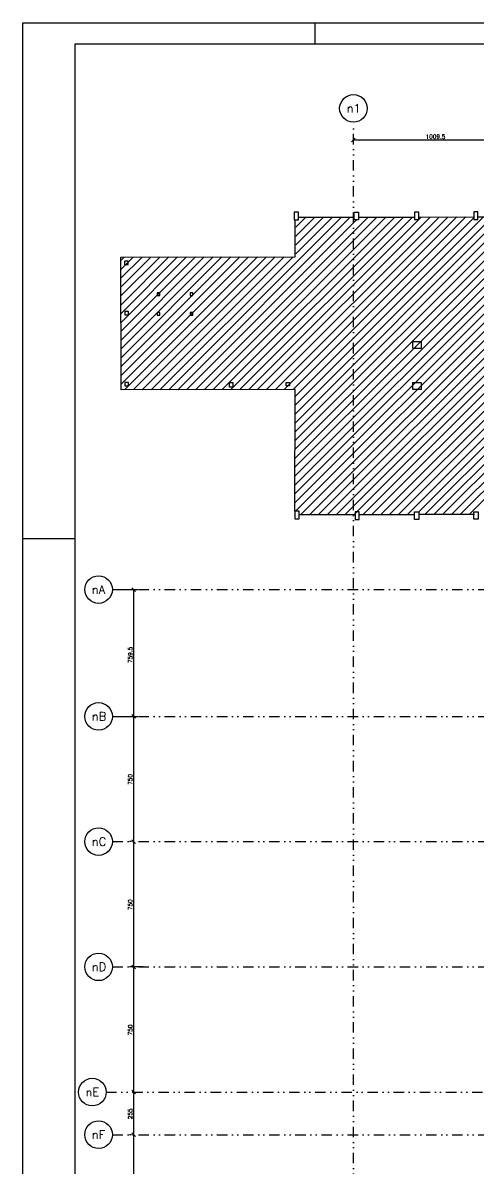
# Model space of a CAD drawing. Extents: x 535712 to 550587, y -55 to 10457.
# Drawn here: x 535712 to 538436, y 3599 to 10457 of the extents above; entities that cross this region are included whole.
import ezdxf

# ---------------------------------------------------------------- set-up
doc = ezdxf.new("R2010")
doc.units = 0
doc.header["$LTSCALE"] = 125
doc.header["$MEASUREMENT"] = 0
doc.linetypes.add('DIVIDE', pattern=[1.25, 0.5, -0.25, 0, -0.25, 0, -0.25])
doc.layers.get('0').update_dxf_attribs({"linetype": 'CONTINUOUS'})
for name, color, linetype in [('205', 14, 'DIVIDE'), ('216', 7, 'CONTINUOUS'), ('220', 4, 'CONTINUOUS'), ('221', 5, 'CONTINUOUS'), ('222', 6, 'CONTINUOUS'), ('230', 3, 'CONTINUOUS'), ('231', 5, 'CONTINUOUS'), ('250', 5, 'CONTINUOUS')]:
    doc.layers.add(name, color=color, linetype=linetype)
doc.styles.get("Standard").update_dxf_attribs({"font": 'ROMANS.SHX'})

msp = doc.modelspace()

# ---------------------------------------------------------------- linework, layer by layer
for p, q in [((535711.8, -55.3), (535711.8, 10457.2)), ((535711.8, 10457.2), (550586.8, 10457.2)), ((537461.8, 10332.2), (537461.8, 10457.2)), ((535711.8, 7369.7), (536024.3, 7369.7))]:
    msp.add_line(p, q)
at = {"layer": '205'}
for p, q in [((537690.1, 3158.6), (537690.1, 9862.8)), ((536247.2, 7063.7), (539861.6, 7063.7)), ((536247.2, 6304.2), (546279.2, 6304.2)), ((536247.2, 5554.2), (545912.1, 5554.2)), ((536247.2, 4804.2), (546279.2, 4804.2)), ((536209.7, 4054.2), (545758.8, 4054.2)), ((536247.2, 3799.2), (545775.3, 3799.2))]:
    msp.add_line(p, q, dxfattribs=at)
at = {"layer": '216'}
for p, q in [((537679, 9745), (537701.1, 9767.1)), ((536363.1, 7074.8), (536385.2, 7052.7)), ((536363.1, 6315.3), (536385.2, 6293.2)), ((536363.1, 6315.3), (536385.2, 6293.2)), ((536363.1, 5565.3), (536385.2, 5543.2)), ((536363.1, 5565.3), (536385.2, 5543.2)), ((536363.1, 4815.3), (536385.2, 4793.2)), ((536363.1, 4815.3), (536385.2, 4793.2)), ((536363.1, 4065.3), (536385.2, 4043.2)), ((536363.1, 4065.3), (536385.2, 4043.2)), ((536363.1, 4065.3), (536385.2, 4043.2)), ((536363.1, 3810.3), (536385.2, 3788.2)), ((536363.1, 3810.3), (536385.2, 3788.2))]:
    msp.add_line(p, q, dxfattribs=at)
at = {"layer": '221'}
for centre in [(537690.1, 9945.3), (536164.7, 7063.7), (536164.7, 6304.2), (536164.7, 5554.2), (536164.7, 4804.2), (536127.2, 4054.2), (536164.7, 3799.2)]:
    msp.add_circle(centre, 82.5, dxfattribs=at)
at = {"layer": '222'}
for p, q in [((536024.3, 10332.2), (550461.8, 10332.2)), ((536024.3, 69.7), (536024.3, 10332.2))]:
    msp.add_line(p, q, dxfattribs=at)
at = {"layer": '230'}
for points in [[(537361.2, 9322.9), (537336.3, 9322.9), (537336.3, 9277.8), (537361.2, 9277.8), (537361.2, 9322.9)], [(537694.6, 9323.6), (537719.7, 9323.6), (537719.7, 9278.7), (537694.6, 9278.7), (537694.6, 9323.6)], [(538056.3, 9279.4), (538081.2, 9279.4), (538081.2, 9324.4), (538056.3, 9324.4), (538056.3, 9279.4)], [(538410, 9280.2), (538435, 9280.2), (538435, 9325.2), (538410, 9325.2), (538410, 9280.2)], [(536320.5, 9010.4), (536342.6, 9010.4), (536342.6, 9030.8), (536320.5, 9030.8), (536320.5, 9010.4)], [(536531.3, 8840.6), (536515.6, 8840.6), (536515.6, 8824.7), (536531.3, 8824.7), (536531.3, 8840.6)], [(536713.7, 8825.2), (536729.4, 8825.2), (536729.4, 8841.2), (536713.7, 8841.2), (536713.7, 8825.2)], [(536322, 8708.1), (536344.1, 8708.1), (536344.1, 8728.5), (536322, 8728.5), (536322, 8708.1)], [(536516.1, 8707.2), (536531.8, 8707.2), (536531.8, 8723.1), (536516.1, 8723.1), (536516.1, 8707.2)], [(536729.1, 8723.8), (536713.4, 8723.8), (536713.4, 8707.8), (536729.1, 8707.8), (536729.1, 8723.8)], [(538045.4, 8549.6), (538095.5, 8549.6), (538095.5, 8507.7), (538045.4, 8507.7), (538045.4, 8549.6)], [(536343.7, 8303.9), (536322.5, 8303.9), (536322.5, 8283.5), (536343.7, 8283.5), (536343.7, 8303.9)], [(536948.1, 8303.8), (536969, 8303.8), (536969, 8275.3), (536948.1, 8275.3), (536948.1, 8303.8)], [(537287.2, 8304.2), (537307.8, 8304.2), (537307.8, 8283.4), (537287.2, 8283.4), (537287.2, 8304.2)], [(538045.9, 8303.3), (538096, 8303.3), (538096, 8261.4), (538045.9, 8261.4), (538045.9, 8303.3)], [(537340.2, 7487.8), (537365.1, 7487.8), (537365.1, 7532.9), (537340.2, 7532.9), (537340.2, 7487.8)], [(537700.2, 7483.4), (537725.1, 7483.4), (537725.1, 7528.5), (537700.2, 7528.5), (537700.2, 7483.4)], [(538055.6, 7529.2), (538080.6, 7529.2), (538080.6, 7484.2), (538055.6, 7484.2), (538055.6, 7529.2)], [(538411.2, 7530), (538436.2, 7530), (538436.2, 7485), (538411.2, 7485), (538411.2, 7530)]]:
    msp.add_lwpolyline(points, dxfattribs=at)
at = {"layer": '231'}
for p, q in [((536584.9, 8260.2), (537618.1, 9293.4)), ((536638.1, 8260.4), (537671.2, 9293.6)), ((536691.2, 8260.5), (537709.4, 9278.7)), ((536744.3, 8260.6), (537777.5, 9293.8)), ((536797.5, 8260.7), (537830.7, 9293.9)), ((536850.6, 8260.8), (537883.8, 9294)), ((536903.8, 8260.9), (537937, 9294.1)), ((536956.9, 8261), (537990.1, 9294.3)), ((537010.1, 8261.2), (538043.3, 9294.4)), ((537063.2, 8261.3), (538096.4, 9294.5)), ((537116.4, 8261.4), (538149.6, 9294.6)), ((537169.5, 8261.5), (538202.7, 9294.7)), ((537222.7, 8261.6), (538255.9, 9294.8)), ((537275.8, 8261.7), (538309, 9294.9)), ((537329, 8261.9), (538362.2, 9295.1)), ((537340.2, 7583.7), (539053.1, 9296.6)), ((537340.2, 7636.7), (539000, 9296.5)), ((537340.3, 7689.8), (538946.8, 9296.3)), ((537340.3, 7742.8), (538893.7, 9296.2)), ((537340.3, 7795.9), (538840.5, 9296.1)), ((537340.3, 7902), (538734.2, 9295.9)), ((537340.3, 7955), (538681.1, 9295.8)), ((537340.3, 7848.9), (538772.3, 9281)), ((537340.4, 8008.1), (538627.9, 9295.6)), ((537340.4, 8061.1), (538574.8, 9295.5)), ((537340.4, 8114.2), (538521.6, 9295.4)), ((537340.4, 8167.2), (538468.5, 9295.3)), ((537340.4, 8220.3), (538410, 9289.8)), ((537340.9, 9056.9), (537340.5, 9277.8)), ((537342.5, 7532.9), (539106.3, 9296.7)), ((537346.3, 9074.7), (537564.9, 9293.3)), ((537346.3, 9127.7), (537511.8, 9293.2)), ((537346.3, 9180.7), (537458.6, 9293.1)), ((537346.3, 9233.7), (537405.5, 9293)), ((537361.1, 9292.9), (537694.6, 9293.6)), ((537375.4, 7512.7), (539144.4, 9281.7)), ((537428.5, 7512.9), (539212.6, 9296.9)), ((537481.7, 7513), (539265.7, 9297)), ((537534.8, 7513.1), (539318.9, 9297.2)), ((537587.9, 7513.2), (539372, 9297.3)), ((537641.1, 7513.3), (539425.2, 9297.4)), ((537694.2, 7513.4), (539478.3, 9297.5)), ((537719.7, 9293.7), (538056.3, 9294.4)), ((537719.7, 9289), (537724.4, 9293.7)), ((537747.4, 7513.6), (539531.5, 9297.6)), ((537800.5, 7513.7), (539584.6, 9297.7)), ((537853.7, 7513.8), (539637.8, 9297.9)), ((537906.8, 7513.9), (539690.9, 9298)), ((537960, 7514), (539744.1, 9298.1)), ((538013.1, 7514.1), (539797.2, 9298.2)), ((538077, 7524.9), (539849.1, 9297.1)), ((538081.2, 9294.4), (538410, 9295.2)), ((538119.4, 7514.3), (539903.5, 9298.4)), ((538172.4, 7514.3), (539956.7, 9298.5)), ((538225.4, 7514.3), (540009.8, 9298.7)), ((538278.5, 7514.3), (540063, 9298.8)), ((538331.5, 7514.3), (540116.1, 9298.9)), ((538384.5, 7514.3), (540169.3, 9299)), ((538435, 9295.2), (538770.8, 9296)), ((536298.3, 9054.6), (537340.9, 9056.9)), ((536298.3, 9034.3), (536318.7, 9054.7)), ((536300, 8259.6), (536298.3, 9054.6)), ((536298.4, 8981.4), (536371.8, 9054.8)), ((536298.5, 8928.5), (536425, 9054.9)), ((536298.6, 8875.6), (536478.1, 9055)), ((536298.8, 8822.6), (536531.3, 9055.1)), ((536298.9, 8769.7), (536584.4, 9055.3)), ((536299, 8716.8), (536637.6, 9055.4)), ((536299.1, 8663.9), (536690.7, 9055.5)), ((536299.2, 8611), (536743.9, 9055.6)), ((536299.3, 8558), (536797, 9055.7)), ((536299.4, 8505.1), (536850.2, 9055.8)), ((536299.6, 8452.2), (536903.3, 9055.9)), ((536299.7, 8399.3), (536956.5, 9056.1)), ((536299.8, 8346.4), (537009.6, 9056.2)), ((536299.9, 8293.4), (537062.8, 9056.3)), ((536299.9, 8293.4), (537062.8, 9056.3)), ((536319.2, 8259.7), (537115.9, 9056.4)), ((536372.3, 8259.8), (537169, 9056.5)), ((536425.5, 8259.9), (537222.2, 9056.6)), ((536478.6, 8260), (537275.3, 9056.8)), ((536531.8, 8260.1), (537328.5, 9056.9)), ((537340.4, 8261.9), (536300, 8259.6)), ((537340.2, 7532.9), (537340.4, 8261.9)), ((537365.1, 7512.7), (537700.1, 7513.4)), ((537725.1, 7513.5), (538055.7, 7514.2)), ((538080.6, 7514.3), (538415.6, 7514.3))]:
    msp.add_line(p, q, dxfattribs=at)
at = {"layer": '250'}
for p, q in [((537690.1, 9756), (538699.6, 9756)), ((536267.2, 7063.7), (536399.2, 7063.7)), ((536374.2, 7063.7), (536374.2, 6304.2)), ((536267.2, 6304.2), (536399.2, 6304.2)), ((536374.2, 6304.2), (536374.2, 5554.2)), ((536361.9, 5554.2), (536349.2, 5554.2)), ((536374.2, 5554.2), (536374.2, 4804.2)), ((536431.3, 4804.2), (536349.2, 4804.2)), ((536374.2, 4804.2), (536374.2, 4054.2)), ((536374.2, 4054.2), (536374.2, 3799.2)), ((536362, 3799.2), (536349.2, 3799.2)), ((536374.2, 3799.2), (536374.2, 3294.7))]:
    msp.add_line(p, q, dxfattribs=at)

# ---------------------------------------------------------------- texts
at = {"layer": '216'}
msp.add_text('1009.5', height=25, dxfattribs=at).set_placement((538122.3, 9763.5))
for s, p in [('759.5', (536366.7, 6624)), ('750', (536366.7, 5894.2)), ('750', (536366.7, 5144.2)), ('750', (536366.7, 4394.2)), ('255', (536366.7, 3891.7))]:
    msp.add_text(s, height=25, rotation=90, dxfattribs=at).set_placement(p)
at = {"layer": '220'}
for s, p in [('n1', (537649.9, 9920.5)), ('nA', (536124.5, 7038.9)), ('nB', (536124.5, 6279.4)), ('nC', (536124.5, 5529.4)), ('nD', (536124.5, 4779.4)), ('nE', (536087, 4029.4)), ('nF', (536124.5, 3774.4))]:
    msp.add_text(s, height=50, dxfattribs=at).set_placement(p)

doc.saveas('drawing.dxf')
